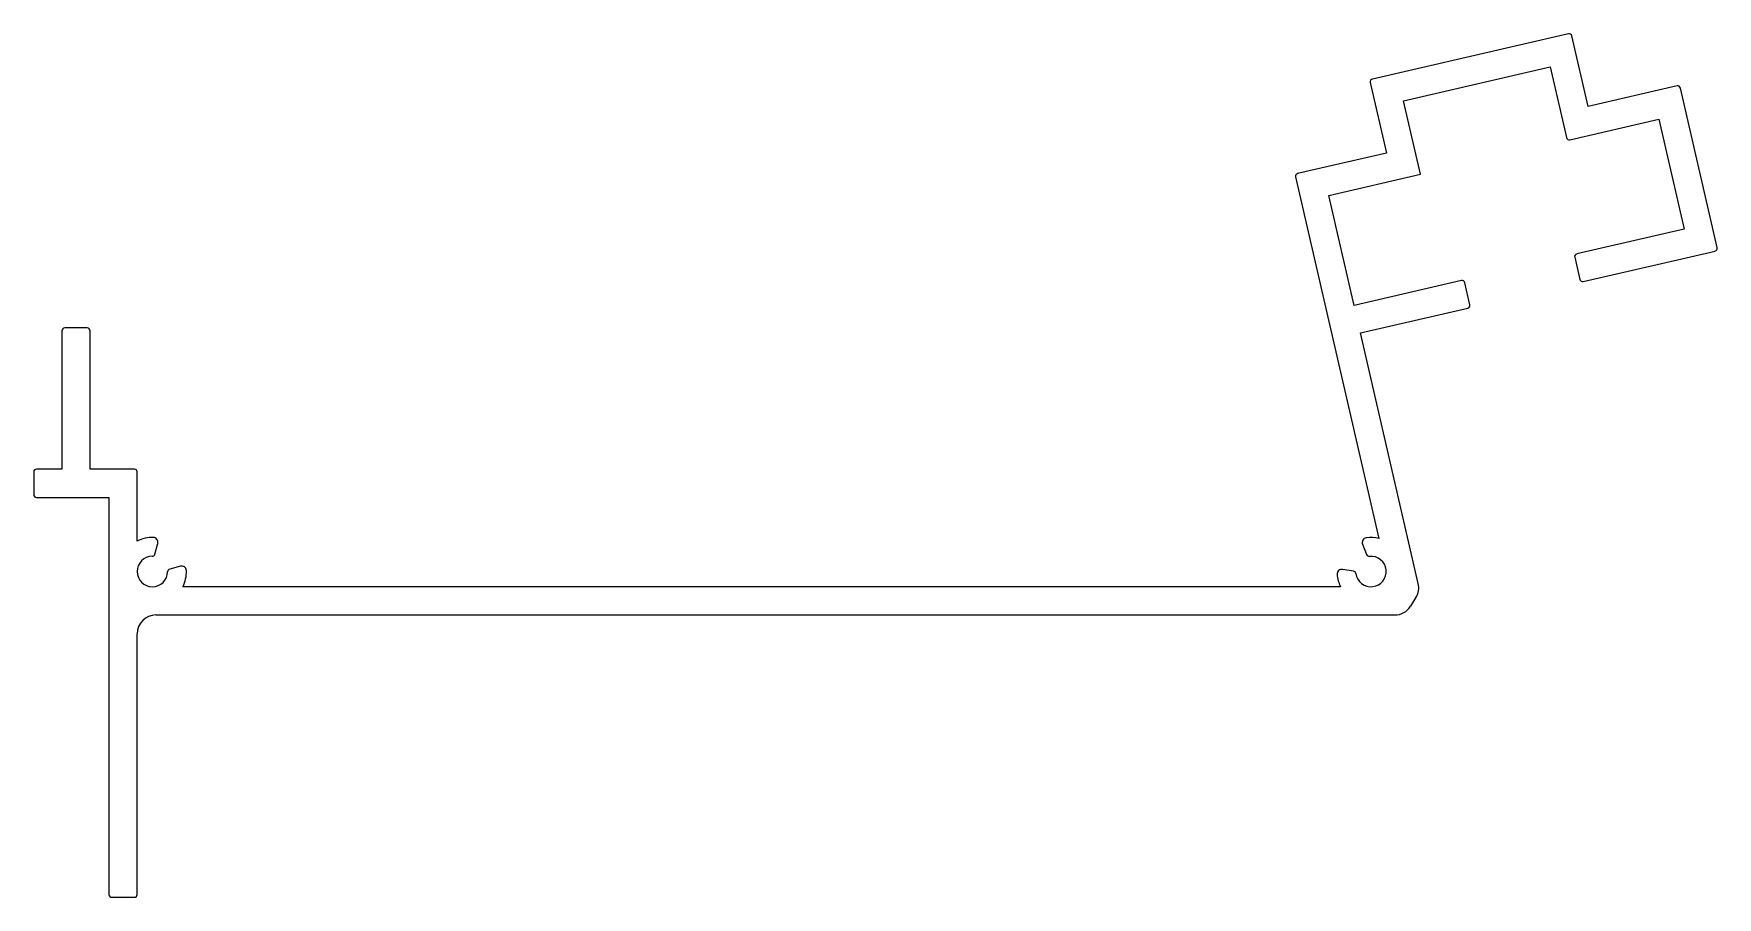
# Model space of a CAD drawing. Extents: x 3369 to 3548, y 2321 to 2412.
import ezdxf

# ---------------------------------------------------------------- set-up
doc = ezdxf.new("R2010")
doc.units = 0
doc.layers.get('0').update_dxf_attribs({"linetype": 'CONTINUOUS'})

msp = doc.modelspace()

# ---------------------------------------------------------------- linework, layer by layer
at = {"linetype": 'BYBLOCK'}
for p, q in [((3532.04, 2412.4), (3511.19, 2407.58)), ((3534.13, 2404.67), (3532.4, 2412.17)), ((3514.49, 2405.27), (3530.08, 2408.87)), ((3530.08, 2408.87), (3531.82, 2401.36)), ((3510.96, 2407.22), (3512.69, 2399.72)), ((3543.58, 2406.85), (3534.13, 2404.67)), ((3547.86, 2389.67), (3543.94, 2406.63)), ((3516.29, 2397.47), (3514.49, 2405.27)), ((3532.17, 2401.14), (3541.63, 2403.32)), ((3541.63, 2403.32), (3544.33, 2391.63)), ((3512.69, 2399.72), (3503.24, 2397.54)), ((3503.02, 2397.18), (3511.89, 2358.77)), ((3506.55, 2395.22), (3516.29, 2397.47)), ((3509.25, 2383.53), (3506.55, 2395.22)), ((3544.33, 2391.63), (3532.93, 2389)), ((3532.7, 2388.64), (3533.24, 2386.3)), ((3533.6, 2386.07), (3547.63, 2389.31)), ((3520.65, 2386.16), (3509.25, 2383.53)), ((3521.55, 2383.6), (3521.01, 2385.94)), ((3509.92, 2380.61), (3521.32, 2383.24)), ((3374.55, 2381.13), (3372.15, 2381.13)), ((3371.85, 2380.83), (3371.85, 2366.13)), ((3374.85, 2366.13), (3374.85, 2380.83)), ((3516.07, 2353.98), (3509.92, 2380.61)), ((3368.85, 2365.83), (3368.85, 2363.43)), ((3371.85, 2366.13), (3369.15, 2366.13)), ((3379.55, 2366.13), (3374.85, 2366.13)), ((3379.85, 2358.49), (3379.85, 2365.83)), ((3369.15, 2363.13), (3376.85, 2363.13)), ((3376.85, 2363.13), (3376.85, 2320.93)), ((3381.72, 2357.09), (3382.03, 2358.24)), ((3510.14, 2358.16), (3510.57, 2357.05)), ((3384.46, 2355.81), (3383.31, 2355.51)), ((3509.18, 2355.3), (3508, 2355.47)), ((3507.8, 2353.63), (3384.7, 2353.63)), ((3515.26, 2351.57), (3515.82, 2352.47)), ((3381.85, 2350.63), (3513.56, 2350.63)), ((3379.85, 2320.93), (3379.85, 2348.63)), ((3377.15, 2320.63), (3379.55, 2320.63))]:
    msp.add_line(p, q, dxfattribs=at)
for centre, radius, start, end in [((3532.11, 2412.11), 0.3, 12.9996, 103.0001), ((3511.25, 2407.29), 0.3, 103.0001, 193.0014), ((3543.65, 2406.56), 0.3, 12.9999, 103.0001), ((3532.11, 2401.43), 0.3, 192.9996, 283.0001), ((3503.31, 2397.25), 0.3, 102.9998, 193.0001), ((3532.99, 2388.7), 0.3, 103, 192.9992), ((3547.56, 2389.61), 0.3, 283.0001, 12.9999), ((3520.72, 2385.87), 0.3, 12.9989, 103), ((3533.53, 2386.37), 0.3, 192.9992, 283.0001), ((3521.26, 2383.53), 0.3, 283, 12.9989), ((3372.15, 2380.83), 0.3, 90, 180), ((3374.55, 2380.83), 0.3, 0, 90), ((3369.15, 2365.83), 0.3, 90, 180), ((3379.55, 2365.83), 0.3, 0, 90), ((3369.15, 2363.43), 0.3, 180, 270), ((3381.47, 2355.25), 3.62, 88.4896, 116.5937), ((3381.55, 2358.37), 0.5, 344.9958, 88.4714), ((3510.6, 2358.34), 0.5, 97.9934, 201.5025), ((3511.04, 2355.25), 3.62, 76.4042, 98.0066), ((3381.47, 2355.25), 1.62, 90.9605, 359.0437), ((3381.43, 2357.17), 0.3, 270.9605, 344.9999), ((3511.04, 2355.25), 1.62, 187.4578, 95.5478), ((3510.85, 2357.16), 0.3, 201.5026, 275.5478), ((3383.39, 2355.22), 0.3, 104.9995, 179.0437), ((3384.59, 2355.33), 0.5, 1.5081, 104.9981), ((3381.47, 2355.25), 3.62, 333.4038, 1.507), ((3507.93, 2354.98), 0.5, 81.4878, 184.9936), ((3511.04, 2355.25), 3.62, 184.995, 206.5985), ((3509.13, 2355), 0.3, 7.4578, 81.5002), ((3514.12, 2353.53), 2, 327.9982, 12.9991), ((3381.85, 2348.63), 2, 90, 180), ((3513.56, 2352.63), 2, 270.0019, 328.0008), ((3377.15, 2320.93), 0.3, 180, 270), ((3379.55, 2320.93), 0.3, 270, 0)]:
    msp.add_arc(centre, radius, start, end, dxfattribs=at)

doc.saveas('drawing.dxf')
